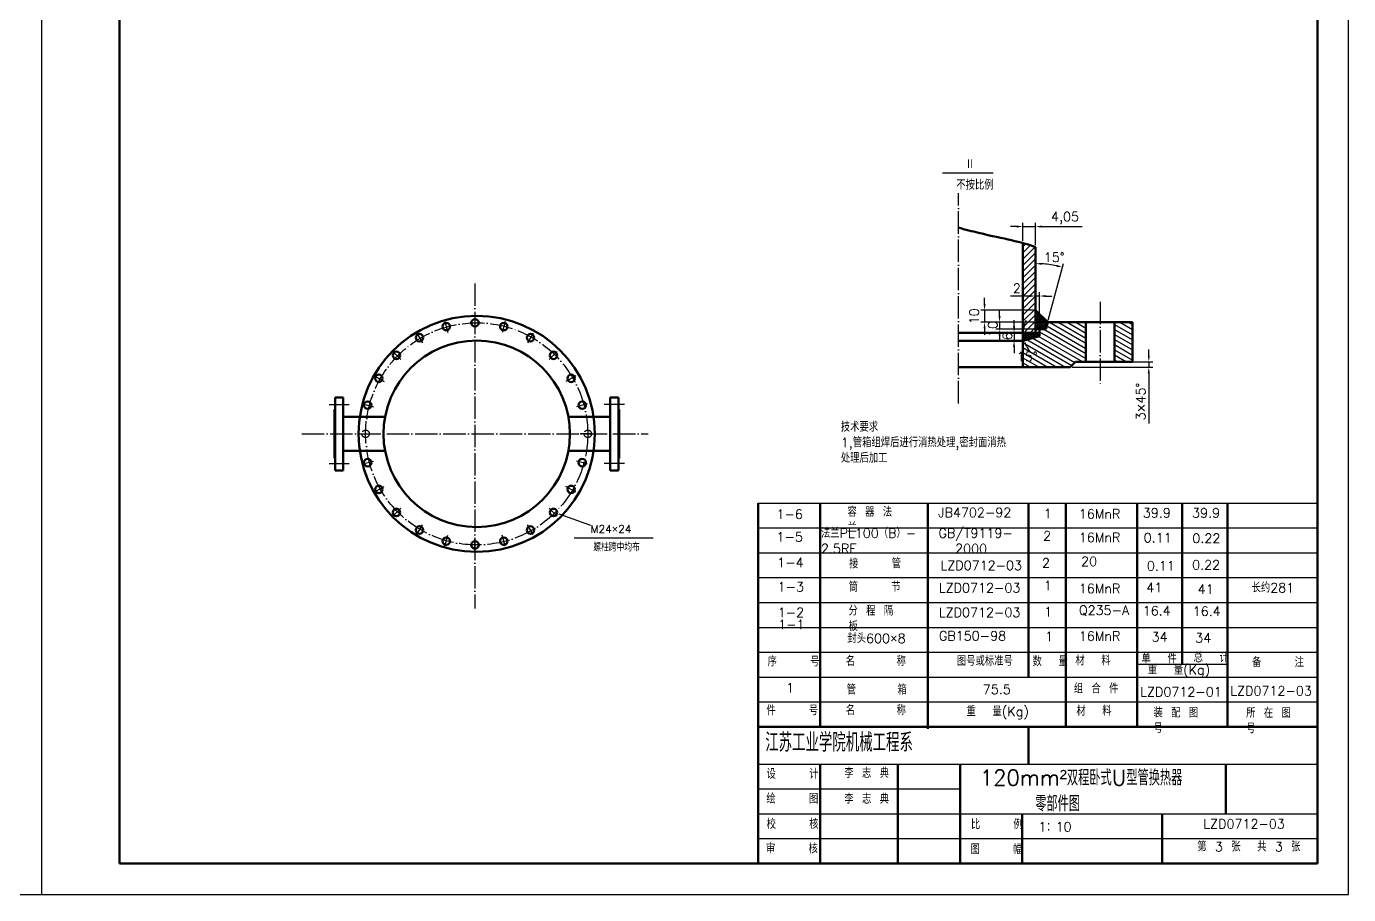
# Model space of a CAD drawing. Header units: millimetres. Extents: x -473 to 368, y 183 to 777.
# Drawn here: x -57.2 to 368.3, y 183 to 462.4 of the extents above; entities that cross this region are included whole.
import ezdxf

# ---------------------------------------------------------------- set-up
doc = ezdxf.new("R2010")
doc.units = ezdxf.units.MM
doc.header["$LTSCALE"] = 0.3
doc.linetypes.add('ACAD_ISO02W100', pattern=[15, 12, -3])
doc.linetypes.add('ACAD_ISO04W100', pattern=[30, 24, -3, 0, -3])
doc.layers.get('Defpoints').update_dxf_attribs({"lineweight": 25})
for name, color, linetype, lineweight in [('图层1', 3, 'Continuous', 25), ('实线', 7, 'Continuous', 50), ('标注线---细实线', 4, 'Continuous', 25), ('点化线', 10, 'ACAD_ISO04W100', 25), ('虚线', 7, 'ACAD_ISO02W100', 25)]:
    doc.layers.add(name, color=color, linetype=linetype, lineweight=lineweight)
doc.styles.get("Standard").update_dxf_attribs({"font": 'txt', "bigfont": 'gbcbig.shx'})
doc.styles.add('普通标注', font='txt.shx', dxfattribs={"height": 3, "bigfont": 'gbcbig.shx'})
doc.styles.add('标题拦的大字', font='txt.shx', dxfattribs={"height": 6, "bigfont": 'gbcbig.shx'})
doc.styles.add('标题栏的中等字', font='txt.shx', dxfattribs={"height": 5, "bigfont": 'gbcbig.shx'})
doc.dimstyles.new('BIAOZHU', dxfattribs={"dimtxt": 3, "dimasz": 2, "dimexe": 1.25, "dimexo": 0.65, "dimgap": 1, "dimtad": 1, "dimtxsty": 'Standard', "dimcen": 2.5, "dimadec": 0, "dimazin": 0, "dimtfac": 1, "dimtmove": 0, "dimatfit": 3, "dimfxl": 0, "dimarcsym": 0})
doc.dimstyles.new('BIAOZHU$2', dxfattribs={"dimtxt": 3, "dimasz": 2, "dimexe": 1.25, "dimexo": 0.65, "dimgap": 1, "dimtad": 1, "dimtih": 1, "dimtoh": 1, "dimtxsty": 'Standard', "dimcen": 2.5, "dimclrd": 4, "dimadec": 0, "dimazin": 0, "dimtfac": 1, "dimtmove": 0, "dimatfit": 3, "dimfxl": 0, "dimarcsym": 0})

# ---------------------------------------------------------------- blocks, each defined once
blk = doc.blocks.new('*D67')
at = {"layer": 'Defpoints', "color": 0}
for p in [(263.48, 363.8), (260.62, 361.23), (263.48, 361.23)]:
    blk.add_point(p, dxfattribs=at)
at = {"layer": '标注线---细实线', "color": 0, "lineweight": -2}
for p, q in [((260.62, 365.8), (260.62, 367.8)), ((262.83, 363.8), (259.37, 363.8)), ((260.62, 363.8), (260.62, 361.23)), ((262.83, 361.23), (259.37, 361.23)), ((260.62, 359.23), (260.62, 357.23))]:
    blk.add_line(p, q, dxfattribs=at)
at = {"layer": '标注线---细实线', "color": 0}
for points in [[(260.28, 365.8), (260.95, 365.8), (260.62, 363.8)], [(260.28, 359.23), (260.95, 359.23), (260.62, 361.23)]]:
    blk.add_solid(points, dxfattribs=at)
at = {"layer": '标注线---细实线', "color": 0, "insert": (258.48, 362.64), "char_height": 3, "attachment_point": 5, "rotation": 90}
blk.add_mtext('6', dxfattribs=at)
blk = doc.blocks.new('*D68')
at = {"layer": 'Defpoints', "color": 0}
for p in [(267.52, 375.6), (267.52, 363.8), (268.81, 363.8)]:
    blk.add_point(p, dxfattribs=at)
at = {"layer": '标注线---细实线', "color": 0, "lineweight": -2}
for p, q in [((265.52, 375.6), (259.52, 375.6)), ((267.52, 364.45), (267.52, 376.85)), ((268.81, 375.6), (267.52, 375.6)), ((268.81, 364.45), (268.81, 376.85)), ((270.81, 375.6), (272.81, 375.6))]:
    blk.add_line(p, q, dxfattribs=at)
at = {"layer": '标注线---细实线', "color": 0}
for points in [[(265.52, 375.93), (265.52, 375.26), (267.52, 375.6)], [(270.81, 375.93), (270.81, 375.26), (268.81, 375.6)]]:
    blk.add_solid(points, dxfattribs=at)
at = {"layer": '标注线---细实线', "color": 0, "insert": (261.52, 378.1), "char_height": 3, "attachment_point": 5}
blk.add_mtext('2', dxfattribs=at)
blk = doc.blocks.new('*D69')
at = {"layer": 'Defpoints', "color": 0}
for p in [(267.52, 397.95), (263.48, 392.67), (267.52, 391.37)]:
    blk.add_point(p, dxfattribs=at)
at = {"layer": '标注线---细实线', "color": 0, "lineweight": -2}
for p, q in [((261.48, 397.95), (259.48, 397.95)), ((263.48, 393.32), (263.48, 399.2)), ((263.48, 397.95), (267.52, 397.95)), ((267.52, 392.02), (267.52, 399.2)), ((269.52, 397.95), (282.52, 397.95))]:
    blk.add_line(p, q, dxfattribs=at)
at = {"layer": '标注线---细实线', "color": 0}
for points in [[(261.48, 398.29), (261.48, 397.62), (263.48, 397.95)], [(269.52, 398.29), (269.52, 397.62), (267.52, 397.95)]]:
    blk.add_solid(points, dxfattribs=at)
at = {"layer": '标注线---细实线', "color": 0, "insert": (277.02, 400.7), "char_height": 3, "attachment_point": 5}
blk.add_mtext('4,05', dxfattribs=at)
blk = doc.blocks.new('*D70')
at = {"layer": 'Defpoints', "color": 0}
for p in [(267.52, 371.07), (251.13, 367.15), (271.45, 367.15)]:
    blk.add_point(p, dxfattribs=at)
at = {"layer": '标注线---细实线', "color": 0, "lineweight": -2}
for p, q in [((251.13, 373.07), (251.13, 375.07)), ((266.87, 371.07), (249.88, 371.07)), ((251.13, 371.07), (251.13, 367.15)), ((270.8, 367.15), (249.88, 367.15)), ((251.13, 365.15), (251.13, 363.15))]:
    blk.add_line(p, q, dxfattribs=at)
at = {"layer": '标注线---细实线', "color": 0}
for points in [[(250.8, 373.07), (251.46, 373.07), (251.13, 371.07)], [(250.8, 365.15), (251.46, 365.15), (251.13, 367.15)]]:
    blk.add_solid(points, dxfattribs=at)
at = {"layer": '标注线---细实线', "color": 0, "insert": (247.77, 369.07), "char_height": 3, "attachment_point": 5, "rotation": 90}
blk.add_mtext('10', dxfattribs=at)
blk = doc.blocks.new('*D71')
at = {"layer": 'Defpoints', "color": 0}
for p in [(271.45, 367.15), (255.96, 364.9), (270.85, 364.9)]:
    blk.add_point(p, dxfattribs=at)
at = {"layer": '标注线---细实线', "color": 0, "lineweight": -2}
for p, q in [((255.96, 369.15), (255.96, 371.15)), ((270.8, 367.15), (254.71, 367.15)), ((255.96, 367.15), (255.96, 364.9)), ((270.2, 364.9), (254.71, 364.9)), ((255.96, 362.9), (255.96, 360.9))]:
    blk.add_line(p, q, dxfattribs=at)
at = {"layer": '标注线---细实线', "color": 0}
for points in [[(255.63, 369.15), (256.29, 369.15), (255.96, 367.15)], [(255.63, 362.9), (256.29, 362.9), (255.96, 364.9)]]:
    blk.add_solid(points, dxfattribs=at)
at = {"layer": '标注线---细实线', "color": 0, "insert": (253.77, 364.99), "char_height": 3, "attachment_point": 5, "rotation": 90}
blk.add_mtext('10', dxfattribs=at)
blk = doc.blocks.new('*D72')
at = {"layer": 'Defpoints', "color": 0}
for p in [(280.42, 354.44), (278.71, 352.73), (303.98, 352.73)]:
    blk.add_point(p, dxfattribs=at)
at = {"layer": '标注线---细实线', "color": 0, "lineweight": -2}
for p, q in [((303.98, 356.44), (303.98, 358.44)), ((281.07, 354.44), (305.23, 354.44)), ((303.98, 354.44), (303.98, 352.73)), ((279.36, 352.73), (305.23, 352.73)), ((303.98, 350.73), (303.98, 334.54))]:
    blk.add_line(p, q, dxfattribs=at)
at = {"layer": '标注线---细实线', "color": 0}
for points in [[(303.64, 356.44), (304.31, 356.44), (303.98, 354.44)], [(303.64, 350.73), (304.31, 350.73), (303.98, 352.73)]]:
    blk.add_solid(points, dxfattribs=at)
at = {"layer": '标注线---细实线', "color": 0, "insert": (301.39, 341.63), "char_height": 3, "attachment_point": 5, "rotation": 90}
blk.add_mtext('3×45%%D', dxfattribs=at)
blk = doc.blocks.new('*D73')
at = {"layer": 'Defpoints', "color": 0}
for p in [(263.48, 363.8), (263.61, 362.97), (268.81, 363.8), (268.81, 362.66), (263.48, 361.23)]:
    blk.add_point(p, dxfattribs=at)
at = {"layer": '标注线---细实线', "color": 4, "lineweight": -2}
for start, end in [(155.7893, 167.8947), (180, 195), (207.1053, 219.2107)]:
    blk.add_arc((273.06, 363.8), 9.48, start, end, dxfattribs=at)
at = {"layer": '标注线---细实线', "color": 4}
for points in [[(264.12, 365.75), (263.46, 365.82), (263.58, 363.8)], [(264.31, 359.35), (264.93, 359.59), (263.9, 361.34)]]:
    blk.add_solid(points, dxfattribs=at)
at = {"layer": '标注线---细实线', "color": 0, "insert": (264.85, 356.1), "char_height": 3, "attachment_point": 5}
blk.add_mtext('15°', dxfattribs=at)
blk = doc.blocks.new('*D74')
at = {"layer": 'Defpoints', "color": 0}
for p in [(267.52, 391.37), (270.44, 385.9), (271.45, 367.15), (267.52, 363.8), (270.85, 364.9)]:
    blk.add_point(p, dxfattribs=at)
at = {"layer": '标注线---细实线', "color": 0, "lineweight": -2}
blk.add_line((271.62, 367.78), (276.52, 386.09), dxfattribs=at)
at = {"layer": '标注线---细实线', "color": 4, "lineweight": -2}
blk.add_arc((267.52, 352.5), 33.52, 78.4192, 86.5808, dxfattribs=at)
at = {"layer": '标注线---细实线', "color": 4}
for points in [[(269.51, 385.63), (269.53, 386.3), (267.52, 386.02)], [(274.33, 385.66), (274.18, 385.02), (276.2, 384.88)]]:
    blk.add_solid(points, dxfattribs=at)
at = {"layer": '标注线---细实线', "color": 0, "insert": (273.54, 388.06), "char_height": 3, "attachment_point": 5}
blk.add_mtext('15°', dxfattribs=at)

msp = doc.modelspace()

# ---------------------------------------------------------------- hatches: boundary and pattern name
at = {"layer": '实线'}
h = msp.add_hatch(dxfattribs=at)
h.set_pattern_fill('ANGLE', color=256, scale=0.1, angle=45, style=0)
h.set_pattern_definition([(45, (122.26426, -39.99024), (-0.4939141, 0.4939141), [0.508, -0.1905]), (135, (122.26426, -39.99024), (-0.4939141, -0.4939141), [0.508, -0.1905])])
h.paths.add_polyline_path([(268.811, 369.784), (267.523, 371.072), (267.523, 364.902), (268.811, 364.902)])
h.paths.add_polyline_path([(271.447, 367.148), (268.811, 369.784), (268.811, 364.902), (270.845, 364.902)])
h.paths.add_polyline_path([(268.811, 362.657), (268.811, 363.796), (263.476, 363.796), (263.476, 361.228)])
at = {"layer": '标注线---细实线'}
h = msp.add_hatch(dxfattribs=at)
h.set_pattern_fill('JIS_WOOD', color=256, scale=2, style=0)
edge = h.paths.add_edge_path()
edge.add_line((263.476, 366.763), (263.476, 363.796))
edge.add_line((263.476, 363.796), (267.523, 363.796))
edge.add_line((267.523, 363.796), (267.523, 391.371))
edge.add_spline(control_points=[(267.523, 391.371), (266.253, 391.865), (264.92, 392.28), (263.476, 392.666)], knot_values=[43.4051682, 43.4051682, 43.4051682, 43.4051682, 48.2270318, 48.2270318, 48.2270318, 48.2270318], degree=3, periodic=0)
edge.add_line((263.476, 392.666), (263.476, 366.763))
h = msp.add_hatch(dxfattribs=at)
h.set_pattern_fill('JIS_WOOD', color=256, scale=2, angle=105, style=0)
h.paths.add_polyline_path([(283.711, 367.148), (271.447, 367.148), (270.845, 364.902), (268.811, 364.902), (268.811, 364.502), (268.811, 362.657), (263.476, 361.228), (263.476, 352.726), (278.707, 352.726), (280.42, 354.439), (283.711, 354.439)])
h.paths.add_polyline_path([(298.742, 367.148), (292.961, 367.148), (292.961, 354.439), (298.742, 354.439)])

# ---------------------------------------------------------------- linework, layer by layer
at = {"layer": '图层1'}
msp.add_line((-52.235, 182.956), (-52.235, 776.956), dxfattribs=at)
msp.add_lwpolyline([(-472.735, 182.956), (368.265, 182.956), (368.265, 776.956), (-472.735, 776.956)], close=True, dxfattribs=at)
at = {"layer": '实线'}
for p, q in [((-27.235, 192.956), (-27.235, 766.956)), ((358.265, 192.956), (358.265, 766.956)), ((263.476, 366.763), (263.476, 392.666)), ((267.523, 391.371), (267.523, 363.796)), ((271.447, 367.148), (267.523, 371.072)), ((263.476, 366.763), (263.476, 352.726)), ((270.845, 364.902), (271.447, 367.148)), ((271.447, 367.148), (298.742, 367.148)), ((283.711, 354.439), (283.711, 367.148)), ((292.961, 354.439), (292.961, 367.148)), ((298.742, 367.148), (298.742, 354.439)), ((263.577, 363.796), (242.684, 363.796)), ((268.811, 363.796), (263.476, 363.796)), ((268.811, 362.657), (263.476, 361.228)), ((270.845, 364.902), (267.523, 364.902)), ((268.811, 364.502), (268.811, 362.657)), ((263.476, 361.228), (242.684, 361.228)), ((280.42, 354.439), (278.707, 352.726)), ((292.961, 354.439), (280.42, 354.439)), ((298.742, 354.439), (292.961, 354.439)), ((263.476, 352.726), (242.684, 352.726)), ((278.707, 352.726), (263.476, 352.726)), ((42.085, 339.033), (42.085, 342.983)), ((42.085, 342.983), (44.685, 342.983)), ((44.685, 342.983), (44.685, 331.233)), ((133.285, 342.983), (130.685, 342.983)), ((130.685, 342.983), (130.685, 331.233)), ((133.285, 339.033), (133.285, 342.983)), ((41.885, 331.233), (41.885, 339.033)), ((41.885, 339.033), (42.085, 339.033)), ((42.085, 339.033), (42.085, 323.433)), ((44.685, 336.733), (58.194, 336.733)), ((130.685, 336.733), (117.177, 336.733)), ((133.485, 339.033), (133.285, 339.033)), ((133.285, 339.033), (133.285, 323.433)), ((133.485, 331.233), (133.485, 339.033)), ((41.885, 331.233), (41.885, 323.433)), ((44.685, 319.483), (44.685, 331.233)), ((130.685, 319.483), (130.685, 331.233)), ((133.485, 331.233), (133.485, 323.433)), ((41.885, 323.433), (42.085, 323.433)), ((42.085, 323.433), (42.085, 319.483)), ((44.685, 325.733), (58.194, 325.733)), ((130.685, 325.733), (117.177, 325.733)), ((133.485, 323.433), (133.285, 323.433)), ((133.285, 323.433), (133.285, 319.483)), ((42.085, 319.483), (44.685, 319.483)), ((133.285, 319.483), (130.685, 319.483)), ((178.265, 300.956), (178.265, 308.956)), ((198.265, 236.956), (198.265, 308.956)), ((232.833, 236.275), (232.833, 308.956)), ((265.239, 252.956), (265.239, 308.956)), ((277.239, 252.956), (277.239, 308.956)), ((300.265, 236.956), (300.265, 308.956)), ((314.765, 257.076), (314.765, 308.956)), ((329.265, 252.956), (329.265, 308.956)), ((178.265, 300.956), (178.265, 192.956)), ((178.265, 260.956), (178.265, 244.956)), ((300.265, 261.076), (300.265, 253.076)), ((277.239, 252.956), (277.239, 236.956)), ((329.265, 236.956), (329.265, 252.956)), ((300.265, 244.956), (300.265, 236.956)), ((178.265, 236.956), (358.265, 236.956)), ((265.265, 236.956), (265.265, 224.956)), ((300.265, 236.956), (358.265, 236.956)), ((198.265, 192.956), (198.265, 224.956)), ((223.265, 192.956), (223.265, 224.956)), ((243.265, 192.956), (243.265, 224.956)), ((328.783, 224.956), (328.783, 208.956)), ((263.265, 192.956), (263.265, 208.956)), ((308.265, 192.956), (308.265, 208.956)), ((358.265, 192.956), (-27.235, 192.956)), ((178.265, 192.956), (198.265, 192.956)), ((198.265, 192.956), (223.265, 192.956)), ((223.265, 192.956), (243.265, 192.956)), ((243.265, 192.956), (263.265, 192.956)), ((263.265, 192.956), (308.265, 192.956))]:
    msp.add_line(p, q, dxfattribs=at)
for centre, radius in [((87.685, 331.233), 38), ((77.88, 365.761), 1.2), ((87.132, 366.979), 1.2), ((96.384, 365.761), 1.2), ((69.259, 362.19), 1.2), ((105.005, 362.19), 1.2), ((87.685, 331.233), 30), ((61.856, 356.509), 1.2), ((112.408, 356.509), 1.2), ((56.175, 349.106), 1.2), ((118.089, 349.106), 1.2), ((52.604, 340.485), 1.2), ((121.66, 340.485), 1.2), ((52.604, 321.982), 1.2), ((121.66, 321.982), 1.2), ((56.175, 313.36), 1.2), ((118.089, 313.36), 1.2), ((61.856, 305.957), 1.2), ((112.408, 305.957), 1.2), ((69.259, 300.277), 1.2), ((77.88, 296.706), 1.2), ((96.384, 296.706), 1.2), ((105.005, 300.277), 1.2), ((87.132, 295.488), 1.2)]:
    msp.add_circle(centre, radius, dxfattribs=at)
msp.add_open_spline([(242.684, 397.615), (244.967, 397.007), (256.295, 394.085), (262.969, 393.141), (267.523, 391.371)], degree=3, knots=[26.7301104, 26.7301104, 26.7301104, 26.7301104, 30.9339802, 48.2270318, 48.2270318, 48.2270318, 48.2270318], dxfattribs=at)
at = {"layer": '标注线---细实线'}
for p, q in [((237.611, 415.256), (253.843, 415.256)), ((178.265, 308.956), (358.265, 308.956)), ((114.092, 305.545), (124.323, 301.829)), ((178.265, 300.956), (358.265, 300.956)), ((119.09, 297.812), (144.453, 297.812)), ((178.265, 292.956), (358.265, 292.956)), ((178.265, 284.956), (358.265, 284.956)), ((178.265, 276.956), (358.265, 276.956)), ((178.265, 268.956), (358.265, 268.956)), ((178.265, 260.956), (358.265, 260.956)), ((300.265, 257.076), (329.265, 257.076)), ((178.265, 252.956), (358.265, 252.956)), ((178.265, 244.956), (358.265, 244.956)), ((178.265, 224.956), (358.265, 224.956)), ((178.265, 216.956), (243.265, 216.956)), ((178.265, 208.956), (358.265, 208.956)), ((178.265, 200.956), (358.265, 200.956))]:
    msp.add_line(p, q, dxfattribs=at)
at = {"layer": '点化线'}
for p, q in [((242.684, 341.061), (242.684, 408.66)), ((87.132, 379.655), (87.132, 274.986)), ((288.336, 373.695), (288.336, 347.253)), ((77.446, 367.381), (78.384, 363.883)), ((87.132, 368.656), (87.132, 365.035)), ((96.818, 367.381), (95.88, 363.883)), ((68.421, 363.642), (70.231, 360.506)), ((105.843, 363.642), (104.033, 360.506)), ((60.67, 357.695), (63.231, 355.135)), ((113.594, 357.695), (111.033, 355.135)), ((54.723, 349.945), (57.859, 348.134)), ((119.541, 349.945), (116.405, 348.134)), ((40.162, 340.733), (46.63, 340.733)), ((50.985, 340.919), (54.482, 339.982)), ((123.279, 340.919), (119.782, 339.982)), ((135.208, 340.733), (128.74, 340.733)), ((31.443, 331.233), (142.821, 331.233)), ((49.71, 331.233), (53.331, 331.233)), ((124.554, 331.233), (120.933, 331.233)), ((40.162, 321.733), (46.63, 321.733)), ((50.985, 321.548), (54.482, 322.485)), ((123.279, 321.548), (119.782, 322.485)), ((135.208, 321.733), (128.74, 321.733)), ((54.723, 312.522), (57.859, 314.333)), ((119.541, 312.522), (116.405, 314.333)), ((60.67, 304.772), (63.231, 307.332)), ((113.594, 304.772), (111.033, 307.332)), ((68.421, 298.825), (70.231, 301.96)), ((77.446, 295.086), (78.384, 298.584)), ((96.818, 295.086), (95.88, 298.584)), ((105.843, 298.825), (104.033, 301.96)), ((87.132, 293.811), (87.132, 297.432))]:
    msp.add_line(p, q, dxfattribs=at)
msp.add_circle((87.685, 331.233), 35.75, dxfattribs=at)
at = {"layer": '虚线'}
for centre in [(51.935, 331.233), (123.435, 331.233)]:
    msp.add_circle(centre, 1.2, dxfattribs=at)

# ---------------------------------------------------------------- texts
at = {"layer": '标注线---细实线', "attachment_point": 1}
for s, insert, char_height, width, style in [('Ⅱ', (244.927, 419.503), 3, 13.34302, '普通标注'), ('不按比例', (242.023, 412.831), 3, 13.34302, '普通标注'), ('技术要求\\P1,管箱组焊后进行消热处理,密封面消热处理后加工', (204.87, 334.962), 3, 54.45836, '普通标注'), ('1-6', (184.182, 306.878), 3, 13.34302, '普通标注'), ('容 器 法 兰', (207.017, 307.568), 3, 18.43748, '普通标注'), ('JB4702-92', (236.194, 307.416), 3, 18.43748, '普通标注'), ('1', (270.217, 307.084), 3, 18.43748, '普通标注'), ('16MnR', (281.461, 306.946), 3, 18.43748, '普通标注'), ('39.9', (302.04, 307.328), 3, 18.43748, '普通标注'), ('39.9', (317.897, 307.273), 3, 18.43748, '普通标注'), ('1-5', (184.187, 299.546), 3, 18.43748, '普通标注'), ('法兰PL100（B）-\\P2.5RF', (198.482, 300.789), 3, 29.31318, '普通标注'), ('GB/T9119-   2000', (236.297, 300.808), 3, 18.43748, '普通标注'), ('2', (269.971, 299.927), 3, 18.43748, '普通标注'), ('16MnR', (281.461, 299.412), 3, 18.43748, '普通标注'), ('0.11', (302.327, 299.32), 3, 18.43748, '普通标注'), ('0.22', (318.003, 299.147), 3, 18.43748, '普通标注'), ('螺柱跨中均布', (125.202, 295.926), 2.5, 34.98778, '普通标注'), ('1-4', (184.411, 291.293), 3, 18.43748, '普通标注'), ('接    管', (207.549, 290.931), 3, 18.43748, '普通标注'), ('LZD0712-03', (236.942, 290.412), 3, 18.43748, '普通标注'), ('2', (269.605, 291.201), 3, 18.43748, '普通标注'), ('20', (282.196, 291.702), 3, 18.43748, '普通标注'), ('0.11', (303.368, 290.268), 3, 18.43748, '普通标注'), ('0.22', (317.911, 290.593), 3, 18.43748, '普通标注'), ('1-3', (184.522, 283.485), 3, 18.43748, '普通标注'), ('筒    节', (207.416, 283.439), 3, 18.43748, '普通标注'), ('LZD0712-03', (236.427, 283.169), 3, 18.43748, '普通标注'), ('1', (270.209, 283.957), 3, 18.43748, '普通标注'), ('16MnR', (281.461, 282.964), 3, 18.43748, '普通标注'), ('41', (303.221, 283.259), 3, 18.43748, '普通标注'), ('41', (319.719, 282.74), 3, 18.43748, '普通标注'), ('长约281', (337.053, 283.219), 3, 18.43748, '普通标注'), ('1-2', (184.562, 275.275), 3, 18.43748, '普通标注'), ('分 程 隔 板', (207.351, 275.781), 3, 18.43748, '普通标注'), ('LZD0712-03', (236.427, 275.266), 3, 18.43748, '普通标注'), ('1', (270.329, 275.493), 3, 18.43748, '普通标注'), ('Q235-A', (281.464, 275.959), 3, 18.43748, '普通标注'), ('16.4', (302.011, 275.8), 3, 18.43748, '普通标注'), ('16.4', (318.11, 275.621), 3, 18.43748, '普通标注'), ('     1-1', (184.717, 271.4), 3, 18.43748, '普通标注'), ('封头600{\\fArial|b0|i0|c0|p32;×}8', (206.982, 266.909), 3, 18.43748, '普通标注'), ('GB150-98', (236.446, 267.734), 3, 18.43748, '普通标注'), ('1', (270.568, 267.558), 3, 18.43748, '普通标注'), ('16MnR', (281.461, 267.67), 3, 18.43748, '普通标注'), ('34', (304.863, 267.399), 3, 18.43748, '普通标注'), ('34', (318.929, 267.042), 3, 18.43748, '普通标注'), ('序    号', (181.312, 259.411), 3, 18.43748, '普通标注'), ('名     称', (206.45, 259.554), 3, 23.73123, '普通标注'), ('图号或标准号', (242.221, 259.608), 3, 18.43748, '普通标注'), ('数  量', (266.548, 259.484), 3, 18.43748, '普通标注'), ('材  料', (280.355, 259.754), 3, 18.43748, '普通标注'), ('单  件', (301.621, 260.365), 3, 18.43748, '普通标注'), ('总  计', (318.382, 260.729), 3, 18.43748, '普通标注'), ('重  量(Kg)', (303.664, 256.802), 3, 22.63341, '普通标注'), ('备    注', (337.215, 259.199), 3, 18.43748, '普通标注'), ('组 合 件', (279.868, 250.728), 3, 18.43748, '普通标注'), ('1', (187.219, 251.013), 3, 18.43748, '普通标注'), ('管     箱', (206.758, 250.361), 3, 22.41562, '普通标注'), ('75.5', (250.55, 250.502), 3, 18.43748, '普通标注'), ('LZD0712-01', (301.224, 249.689), 3, 18.43748, '普通标注'), ('LZD0712-03', (330.213, 250.041), 3, 18.43748, '普通标注'), ('件    号', (180.892, 243.7), 3, 18.43748, '普通标注'), ('名     称', (206.45, 243.743), 3, 21.31826, '普通标注'), ('重  量(Kg)', (245.317, 243.364), 3, 24.5619, '普通标注'), ('材  料', (280.67, 243.53), 3, 18.43748, '普通标注'), ('装 配 图 号', (305.481, 242.954), 3, 18.43748, '普通标注'), ('所 在 图 号', (335.308, 242.872), 3, 18.43748, '普通标注'), ('江苏工业学院机械工程系', (180.548, 234.93), 6, 84.38861, '标题拦的大字'), ('设    计', (180.97, 223.247), 3, 18.43748, '普通标注'), ('李 志 典', (206.001, 223.511), 3, 18.43748, '普通标注'), ('120mm{\\fArial|b0|i0|c0|p32;²}双程卧式U型管换热器\\P    零部件图', (249.592, 223.083), 5, 80.31161, '标题栏的中等字'), ('绘    图', (180.915, 215.264), 3, 18.43748, '普通标注'), ('李 志 典', (206.001, 215.228), 3, 18.43748, '普通标注'), ('校    核', (180.997, 207.095), 3, 18.43748, '普通标注'), ('比    例', (246.73, 207.021), 3, 18.43748, '普通标注'), ('1：10', (268.419, 206.267), 3, 18.43748, '普通标注'), ('LZD0712-03', (321.527, 207.169), 3, 18.43748, '普通标注'), ('第 3 张  共 3 张', (319.589, 199.858), 3, 33.79731, '普通标注'), ('审    核', (180.784, 199.225), 3, 18.43748, '普通标注'), ('图    幅', (246.569, 199.016), 3, 18.43748, '普通标注')]:
    msp.add_mtext(s, dxfattribs=dict(at, insert=insert, char_height=char_height, width=width, style=style))
at = {"layer": '标注线---细实线', "insert": (124.323, 301.829), "char_height": 2.5, "width": 9.50244, "attachment_point": 1}
msp.add_mtext('M24{\\fArial|b0|i0|c0|p32;×}24', dxfattribs=at)

# ---------------------------------------------------------------- dimensions: what is measured, and where the dimension line sits
at = {"layer": '标注线---细实线'}
dim = msp.add_linear_dim(base=(267.523, 397.954), p1=(263.476, 392.666), p2=(267.523, 391.371), dimstyle='BIAOZHU', dxfattribs=at)
dim.commit()
dim.dimension.update_dxf_attribs({"geometry": '*D69', "text_midpoint": (277.023, 400.704)})
dim = msp.add_angular_dim_2l(base=(270.444, 385.895), line1=((270.845, 364.902), (271.447, 367.148)), line2=((267.523, 391.371), (267.523, 363.796)), dimstyle='BIAOZHU$2', dxfattribs=at)
dim.commit()
dim.dimension.update_dxf_attribs({"geometry": '*D74', "text_midpoint": (273.544, 385.478), "dimtype": 162})
dim = msp.add_linear_dim(base=(267.523, 375.596), p1=(268.811, 363.796), p2=(267.523, 363.796), text='2', dimstyle='BIAOZHU', dxfattribs=at)
dim.commit()
dim.dimension.update_dxf_attribs({"geometry": '*D68', "text_midpoint": (261.523, 378.096)})
for base, p1, p2, text, picture, middle in [((251.129, 367.148), (267.523, 371.072), (271.447, 367.148), '10', '*D70', (247.77, 369.074)), ((255.96, 364.902), (271.447, 367.148), (270.845, 364.902), '10', '*D71', (253.774, 364.993)), ((260.615, 361.228), (263.476, 363.796), (263.476, 361.228), '6', '*D67', (258.478, 362.644))]:
    dim = msp.add_linear_dim(base=base, p1=p1, p2=p2, angle=90, text=text, dimstyle='BIAOZHU', override={"dimtmove": 2}, dxfattribs=at)
    dim.commit()
    dim.dimension.update_dxf_attribs({"geometry": picture, "text_midpoint": middle, "dimtype": 160})
dim = msp.add_angular_dim_2l(base=(263.613, 362.969), line1=((268.811, 362.657), (263.476, 361.228)), line2=((268.811, 363.796), (263.476, 363.796)), dimstyle='BIAOZHU$2', override={"dimtmove": 2}, dxfattribs=at)
dim.commit()
dim.dimension.update_dxf_attribs({"geometry": '*D73', "text_midpoint": (264.845, 356.098), "dimtype": 162})
dim = msp.add_linear_dim(base=(303.977, 352.726), p1=(280.42, 354.439), p2=(278.707, 352.726), angle=90, text='3×45%%D', dimstyle='BIAOZHU', dxfattribs=at)
dim.commit()
dim.dimension.update_dxf_attribs({"geometry": '*D72', "text_midpoint": (301.394, 341.635)})

doc.saveas('drawing.dxf')
